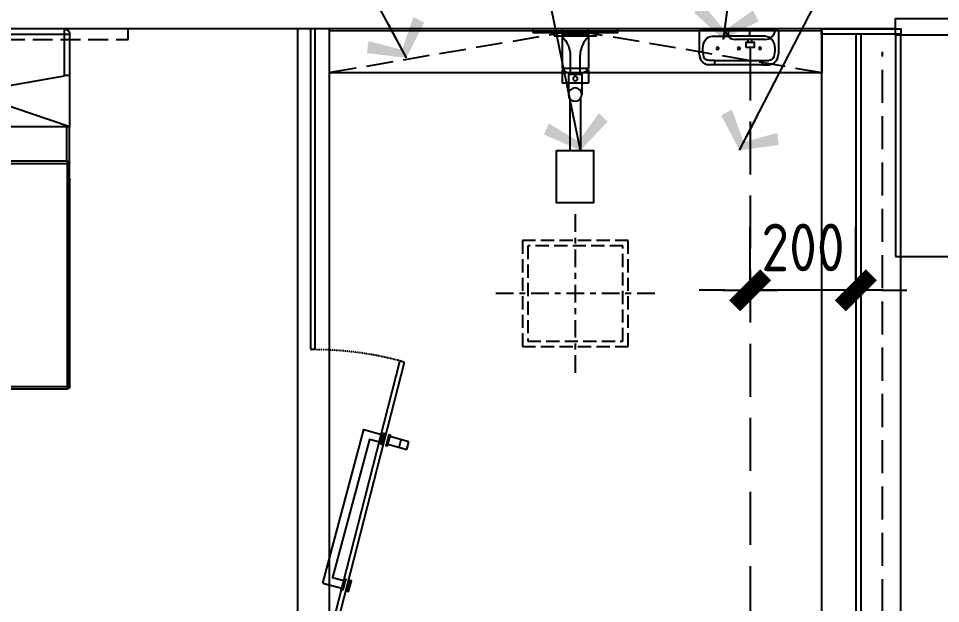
# Model space of a CAD drawing. Extents: x 220391 to 385981, y 332279 to 483868.
# Drawn here: x 259068 to 260810, y 464562 to 465668 of the extents above; entities that cross this region are included whole.
import ezdxf

# ---------------------------------------------------------------- set-up
doc = ezdxf.new("R2010")
doc.units = 0
doc.header["$MEASUREMENT"] = 0
for name, pattern in [('115C2家具布置$0$DASH', [0.35, 0.25, -0.1]), ('DASH', [0.35, 0.25, -0.1]), ('家具平面底图$0$DOM-虚线', [0.35, 0.25, -0.1]), ('家具平面底图$0$DOM-门开启线', [0.666666, 0.333333, -0.111111, 0.111111, -0.111111])]:
    doc.linetypes.add(name, pattern=pattern)
for name, color, linetype in [('2主物线', 197, 'Continuous'), ('3次物线', 19, 'Continuous'), ('F-洁具-DOM', 1, 'Continuous')]:
    doc.layers.add(name, color=color, linetype=linetype)
doc.styles.add('DOM-romans.shx', font='dim.shx')
doc.dimstyles.new('DOM_DIM_1 80', dxfattribs={"dimscale": 60, "dimtxt": 1.5, "dimasz": 0.8, "dimexe": 2, "dimexo": 1.5, "dimgap": 0.6, "dimtad": 1, "dimdec": 0, "dimrnd": 5, "dimzin": 12, "dimdsep": 46, "dimtxsty": 'DOM-romans.shx', "dimblk": 'DOM_Dimension_Tick', "dimcen": 0.125, "dimclrd": 44, "dimclre": 44, "dimclrt": 50, "dimadec": 0, "dimazin": 0, "dimtfac": 1, "dimtdec": 0, "dimtix": 1, "dimtmove": 2, "dimatfit": 3, "dimldrblk": 'DOM_Leader_Arrow', "dimfxl": 0, "dimtvp": 1, "dimtolj": 1, "dimtzin": 0, "dimarcsym": 0})

# ---------------------------------------------------------------- blocks, each defined once
blk = doc.blocks.new('家具平面底图$0$A$C591D7FFC')
at = {"linetype": '家具平面底图$0$DOM-虚线', "ltscale": 150}
blk.add_lwpolyline([(300, -20), (-300, -20), (-300, 0), (300, 0)], close=True, dxfattribs=at)
blk = doc.blocks.new('家具平面底图$0$A$C619B377B')
at = {"linetype": 'Continuous'}
for p, q in [((-180, 0), (180, 0)), ((-190, -185.2), (-190, -10)), ((190, -10), (190, -185.2)), ((-189.5, -186.2), (-190, -185.2)), ((-189.5, -676), (-189.5, -186.1)), ((-184.5, -185.2), (184.5, -185.2)), ((189.5, -186.2), (190, -185.2)), ((189.5, -186.1), (189.5, -676)), ((189.5, -254), (-189.5, -254)), ((185.5, -680), (-185.5, -680))]:
    blk.add_line(p, q, dxfattribs=at)
at = {"color": 8, "linetype": 'Continuous'}
for p, q in [((-180, -88.3), (-180, 0)), ((180, -88.3), (180, 0)), ((190, -10), (-190, -10)), ((-15, -55), (15, -55)), ((-15, -73), (-15, -55)), ((15, -73), (15, -55)), ((-15, -73), (15, -73)), ((15, -77), (-15, -77)), ((-15, -77), (-15, -95)), ((15, -77), (15, -95)), ((0, -120), (-180, -88.3)), ((15, -95), (-15, -95)), ((180, -88.3), (0, -120)), ((-190, -185.2), (0, -120)), ((0, -120), (190, -185.2)), ((-184.5, -250), (-184.5, -185.2)), ((184.5, -185.2), (184.5, -250)), ((-185.5, -250), (185.5, -250)), ((-185.5, -680), (-185.5, -250)), ((185.5, -680), (185.5, -250)), ((-189.5, -285), (-190, -285)), ((-190, -675), (-190, -285)), ((190, -285), (189.5, -285)), ((190, -285), (190, -675)), ((-190, -675), (-189.5, -675)), ((-189.5, -676), (189.5, -676)), ((-188.7, -679.1), (-188.4, -678.8)), ((188.4, -678.8), (188.7, -679.1)), ((189.9, -675), (190, -675))]:
    blk.add_line(p, q, dxfattribs=at)
at = {"linetype": 'Continuous'}
for centre, radius, start, end in [((-180, -10), 10, 90, 180), ((-185.5, -676), 4, 180, 270), ((185.5, -676), 4, 270, 0)]:
    blk.add_arc(centre, radius, start, end, dxfattribs=at)
at = {"color": 8, "linetype": 'Continuous'}
for centre, radius, start, end in [((180, -10), 10, 0, 90), ((-15, -75), 20, 90, 270), ((15, -75), 20, 270, 90), ((-15, -75), 2, 90, 270), ((15, -75), 2, 270, 90), ((-185.5, -254), 4, 90, 180), ((185.5, -254), 4, 0, 90), ((-185, -285), 5, 155.1791, 180), ((185, -285), 5, 0, 24.7583), ((-185, -675), 5, 180, 217.3553), ((-175, -674.8), 14.5, 191.2565, 193.3174), ((-175.6, -674.9), 13.9, 193.3081, 196.9705), ((-186.9, -676.4), 3.26, 232.0237, 236.5582), ((-183.6, -663.5), 16.5, 252.0625, 255.3707), ((183.6, -663.5), 16.5, 284.6293, 287.9375), ((186.9, -676.4), 3.26, 303.4418, 307.9763), ((175.6, -674.9), 13.9, 343.0295, 346.6919), ((185, -675), 5, 322.6233, 0), ((175, -674.8), 14.5, 346.6826, 348.7435), ((-183.5, -662.9), 17.1, 255.3597, 256.5632), ((183.5, -662.9), 17.1, 283.4368, 284.6403)]:
    blk.add_arc(centre, radius, start, end, dxfattribs=at)
at = {"color": 8, "linetype": 'Continuous', "extrusion": (0, 0, -1)}
for centre, major_axis, start_param, end_param in [((-180, -90.9), (9.99, -1.89), 3.092725, 4.663521), ((180, -90.9), (9.99, 1.89), -1.521928, 0.048868)]:
    blk.add_ellipse(centre, major_axis=major_axis, ratio=0.25825, start_param=start_param, end_param=end_param, dxfattribs=at)
at = {"linetype": 'Continuous', "extrusion": (0, 0, -1)}
for centre, start_param, end_param in [((-184.5, -186.1), 3.145147, 4.712389), ((184.5, -186.1), 4.712389, 6.279631)]:
    blk.add_ellipse(centre, major_axis=(5, 0), ratio=0.176327, start_param=start_param, end_param=end_param, dxfattribs=at)
at = {"layer": 'F-洁具-DOM'}
blk.add_blockref('家具平面底图$0$A$C591D7FFC', (0, 0), dxfattribs=at)
blk = doc.blocks.new('htrhth')
at = {"color": 8}
for p, q in [((298423.8, 463682.6, 0), (298423.8, 462192.6, 0)), ((298483.8, 463682.6, 0), (298483.8, 462192.6, 0)), ((299413.8, 463672.6), (299413.8, 462197.6, 0)), ((299563.6, 462202.6, 0), (299563.6, 463672.6)), ((298634.3, 462902.6, 0), (298598.6, 462912.2, 0)), ((298616, 462892, 0), (298619.9, 462906.5, 0)), ((298594.7, 462897.7, 0), (298630.5, 462888.1, 0)), ((298630.5, 462888.1, 0), (298634.3, 462902.6, 0))]:
    blk.add_line(p, q, dxfattribs=at)
at = {"color": 1}
for p, q in [((298449.2, 463077.6, 0), (298449.2, 463682.6, 0)), ((298457.2, 463077.6, 0), (298457.2, 463682.6, 0)), ((298449.2, 463077.6, 0), (298450.2, 463076.6, 0)), ((298456.2, 463076.6, 0), (298450.2, 463076.6, 0)), ((298457.2, 463077.6, 0), (298456.2, 463076.6, 0))]:
    blk.add_line(p, q, dxfattribs=at)
at = {"color": 8, "linetype": 'DASH', "ltscale": 250}
blk.add_line((299529.1, 462230.4), (299529.1, 463639.2), dxfattribs=at)
at = {"color": 1}
blk.add_lwpolyline([(299413.8, 463672.6), (299413.8, 463682.6), (299563.6, 463682.6), (299563.6, 463672.6)], close=True, dxfattribs=at)
at = {"color": 1, "elevation": 0}
blk.add_lwpolyline([(298452.9, 462407), (298452.2, 462408.3), (298617.3, 463054.5), (298618.5, 463055.2), (298624.3, 463053.7), (298625.1, 463052.5), (298459.9, 462406.2), (298458.7, 462405.5)], close=True, dxfattribs=at)
at = {"color": 8, "elevation": 0}
for points in [[(298471.7, 462635.6), (298549.3, 462925.4), (298585.1, 462915.8)], [(298581.2, 462901.3), (298559.9, 462907), (298490.1, 462646.2), (298511.3, 462640.5)], [(298588, 462915), (298584.1, 462900.5), (298583.3, 462897.6), (298580.4, 462898.4), (298581.2, 462901.3)], [(298581.2, 462901.3), (298585.9, 462918.7), (298588.8, 462917.9), (298588, 462915)], [(298595.7, 462912.9), (298591.8, 462898.4), (298591, 462895.6), (298593.9, 462894.8), (298594.7, 462897.7)], [(298594.7, 462897.7), (298599.4, 462915.1), (298596.5, 462915.8), (298595.7, 462912.9)], [(298471.7, 462635.6), (298507.4, 462626)], [(298514.2, 462639.7), (298510.3, 462625.2), (298509.6, 462622.3), (298506.7, 462623.1), (298507.4, 462626)], [(298507.4, 462626), (298512.1, 462643.4), (298515, 462642.6), (298514.2, 462639.7)], [(298522, 462637.6), (298518.1, 462623.2), (298517.3, 462620.3), (298520.2, 462619.5), (298521, 462622.4)], [(298521, 462622.4), (298525.6, 462639.8), (298522.7, 462640.5), (298522, 462637.6)]]:
    blk.add_lwpolyline(points, dxfattribs=at)
at = {"color": 1, "linetype": '115C2家具布置$0$DASH', "ltscale": 0.2}
blk.add_arc((298455.2, 462441.8, 0), 634.8, 74.8195, 90.1805, dxfattribs=at)
at = {"layer": '2主物线', "color": 1, "elevation": 0}
blk.add_lwpolyline([(299478.7, 463672.6), (299478.7, 462202.6), (299488.7, 462202.6), (299488.7, 463672.6)], dxfattribs=at)
at = {"layer": '3次物线', "color": 3}
blk.add_line((299553.6, 463682.6), (297263.8, 463682.6), dxfattribs=at)
at = {"layer": 'F-洁具-DOM', "xscale": -1}
blk.add_blockref('家具平面底图$0$A$C619B377B', (297803.8, 463682.6), dxfattribs=at)
blk = doc.blocks.new('家具平面底图$0$A$C3001446E')
at = {"color": 8, "linetype": '家具平面底图$0$DOM-门开启线', "ltscale": 100}
for p, q in [((-500, 150), (-500, -150)), ((-350, 0), (-650, 0))]:
    blk.add_line(p, q, dxfattribs=at)
for p, q in [((-102.2, 25, 0), (-102.2, -25, 0)), ((-77.2, 25, 0), (-102.2, 25, 0)), ((-74.7, 20.8, 0), (-79.9, 20.8, 0)), ((-77.2, 25, 0), (-77.2, 20.8, 0)), ((-13, 25, 0), (-74.7, 25, 0)), ((-77.2, -25, 0), (-102.2, -25, 0)), ((-74.7, -20.8, 0), (-79.9, -20.8, 0)), ((-77.2, -20.8, 0), (-77.2, -25, 0)), ((-13, -25, 0), (-74.7, -25, 0))]:
    blk.add_line(p, q)
at = {"color": 8}
blk.add_line((-74.7, 25, 0), (-74.7, -25, 0), dxfattribs=at)
at = {"color": 250}
for p, q in [((-131.9, 9.6), (-229.4, 9.6)), ((-85.6, 12.4), (-124.2, 12.4)), ((-85.6, -13.1), (-85.6, 12.4)), ((-85.6, -9.7), (-85.6, 9)), ((-85.6, 9), (-49.5, 9)), ((-131.9, -10.4), (-229.4, -10.4)), ((-85.6, -13.1), (-124.2, -13.1)), ((0, -25), (-5.9, -25))]:
    blk.add_line(p, q, dxfattribs=at)
at = {"linetype": '家具平面底图$0$DOM-虚线', "ltscale": 100}
blk.add_lwpolyline([(-600, -100), (-600, 100), (-400, 100), (-400, -100)], close=True, dxfattribs=at)
at = {"color": 8, "linetype": '家具平面底图$0$DOM-虚线', "ltscale": 100}
blk.add_lwpolyline([(-590, -90), (-590, 90), (-410, 90), (-410, -90)], close=True, dxfattribs=at)
for points in [[(-6.5, -80), (-6.5, 80), (0, 80), (0, -80)], [(-13, -40), (-13, 40), (-6.5, 40), (-6.5, -40)]]:
    blk.add_lwpolyline(points, close=True)
at = {"color": 250}
for points in [[(-229.4, -35.4), (-229.4, 34.6), (-328.7, 34.6), (-328.7, -35.4)], [(0, -25), (-9.8, -25), (-9.8, 25), (0, 25)]]:
    blk.add_lwpolyline(points, close=True, dxfattribs=at)
for points in [[(-9.8, 25), (-14.6, 25, -0.211273), (-49.5, 9, -0.201002)], [(-9.8, -25), (-14.6, -25, 0.210081), (-49.1, -9.7), (-85.6, -9.7)]]:
    blk.add_lwpolyline(points, format="xyb", dxfattribs=at)
blk.add_circle((-124, -0.4), 12.7, dxfattribs=at)
at = {"color": 8}
blk.add_circle((-93.8, 0), 4.17, dxfattribs=at)
blk.add_arc((-43.8, 0, 0), 41.7, 143.1301, 216.8699, dxfattribs=at)
blk = doc.blocks.new('A$C0550754B')
at = {"layer": 'F-洁具-DOM'}
for p, q in [((0, 0), (-35, 0)), ((-22.5, 11.7), (-22.5, 14.3)), ((-12.5, 14.3), (-22.5, 14.3)), ((-22.5, 11.7), (-20.8, 11.7)), ((-22.5, 6.3), (-22.5, 9)), ((-22.5, 9), (-20.8, 9)), ((-21, 0), (-21, 0)), ((-12.5, 11.7), (-14.2, 11.7)), ((-12.5, 9), (-14.2, 9)), ((-14, 0), (-14, 0)), ((-12.5, 11.7), (-12.5, 14.3)), ((-12.5, 6.3), (-12.5, 9))]:
    blk.add_line(p, q, dxfattribs=at)
blk.add_lwpolyline([(0, 0), (0, -3), (-35, -3), (-35, 0)], dxfattribs=at)
blk.add_lwpolyline([(-25, 6.3), (-25, 0), (-10, 0), (-10, 6.3)], close=True, dxfattribs=at)
for centre, start, end in [((-20.8, 10.3), 270, 90), ((-14.2, 10.3), 90, 270)]:
    blk.add_arc(centre, 1.33, start, end, dxfattribs=at)
blk = doc.blocks.new('*U629')
at = {"color": 1}
blk.add_line((236602.6, 472369.7), (236697.6, 472369.7), dxfattribs=at)
at = {"layer": 'F-洁具-DOM'}
for p, q in [((236677.6, 472349.8), (236622.6, 472349.8)), ((236646.6, 472344.8), (236646.6, 472349.8)), ((236653.6, 472344.8), (236653.6, 472349.8))]:
    blk.add_line(p, q, dxfattribs=at)
at = {"layer": 'F-洁具-DOM', "color": 8, "linetype": 'DASH', "ltscale": 400}
blk.add_line((236650.1, 472334.8), (236650.1, 470896.9), dxfattribs=at)
at = {"layer": 'F-洁具-DOM'}
blk.add_lwpolyline([(236642.6, 472334.8), (236642.6, 472344.8), (236657.6, 472344.8), (236657.6, 472334.8)], close=True, dxfattribs=at)
for centre, start, end in [((236622.6, 472369.8), 180, 270), ((236677.6, 472369.8), 270, 0)]:
    blk.add_arc(centre, 20, start, end, dxfattribs=at)
at = {"layer": 'F-洁具-DOM', "xscale": -1}
blk.add_blockref('A$C0550754B', (236632.6, 470882.6), dxfattribs=at)
blk = doc.blocks.new('DOM_Dimension_Tick')
at = {"color": 0, "linetype": 'ByBlock'}
for p, q in [((-1.091, 0), (0, 0)), ((0, 0), (1.091, 0))]:
    blk.add_line(p, q, dxfattribs=at)
at = {"color": 0, "linetype": 'Continuous', "const_width": 0.608}
blk.add_lwpolyline([(-0.61, -0.61), (0.61, 0.61)], dxfattribs=at)
blk = doc.blocks.new('*D692')
at = {"color": 44, "lineweight": -2, "transparency": 16777216}
for p, q in [((258414.7, 466317.2), (258414.7, 466737.2)), ((259614.7, 466317.2), (259614.7, 466737.2)), ((258462.7, 466617.2), (259566.7, 466617.2))]:
    blk.add_line(p, q, dxfattribs=at)
at = {"layer": 'Defpoints', "color": 0, "transparency": 16777216}
for p in [(259614.7, 466617.2), (258414.7, 465217.7), (259614.7, 464137.7, 0)]:
    blk.add_point(p, dxfattribs=at)
at = {"color": 44, "lineweight": -2, "transparency": 16777216, "xscale": 48, "yscale": 48, "zscale": 48, "rotation": 180}
blk.add_blockref('DOM_Dimension_Tick', (258414.7, 466617.2), dxfattribs=at)
at = {"color": 44, "lineweight": -2, "transparency": 16777216, "xscale": 48, "yscale": 48, "zscale": 48}
blk.add_blockref('DOM_Dimension_Tick', (259614.7, 466617.2), dxfattribs=at)
at = {"color": 50, "transparency": 16777216, "insert": (259014.7, 466698.2), "char_height": 90, "attachment_point": 5, "style": 'DOM-romans.shx'}
blk.add_mtext('\\A1;1200', dxfattribs=at)
blk = doc.blocks.new('DOM_Leader_Arrow')
at = {"color": 0, "linetype": 'ByBlock'}
blk.add_line((0, 0), (-1.5, 0), dxfattribs=at)
for points in [[(-1.288, 1.003), (-0.895, 1.278), (-0.36, 0), (0, 0)], [(-1.288, -1.003), (-0.895, -1.278), (-0.36, 0), (0, 0)]]:
    blk.add_solid(points, dxfattribs=at)
blk = doc.blocks.new('*D693')
at = {"color": 44, "lineweight": -2, "transparency": 16777216}
for p, q in [((259614.7, 466317.2), (259614.7, 466737.2)), ((260714.5, 466317.2), (260714.5, 466737.2)), ((259662.7, 466617.2), (260666.5, 466617.2))]:
    blk.add_line(p, q, dxfattribs=at)
at = {"layer": 'Defpoints', "color": 0, "transparency": 16777216}
for p in [(260714.5, 466617.2), (259614.7, 464137.7, 0), (260714.5, 464137.7, 0)]:
    blk.add_point(p, dxfattribs=at)
at = {"color": 44, "lineweight": -2, "transparency": 16777216, "xscale": 48, "yscale": 48, "zscale": 48, "rotation": 180}
blk.add_blockref('DOM_Dimension_Tick', (259614.7, 466617.2), dxfattribs=at)
at = {"color": 44, "lineweight": -2, "transparency": 16777216, "xscale": 48, "yscale": 48, "zscale": 48}
blk.add_blockref('DOM_Dimension_Tick', (260714.5, 466617.2), dxfattribs=at)
at = {"color": 50, "transparency": 16777216, "insert": (260164.6, 466698.2), "char_height": 90, "attachment_point": 5, "style": 'DOM-romans.shx'}
blk.add_mtext('\\A1;1100', dxfattribs=at)
blk = doc.blocks.new('*D694')
at = {"color": 44, "lineweight": -2, "transparency": 16777216}
for p, q in [((260714.5, 466317.2), (260714.5, 466737.2)), ((261214.7, 466317.2), (261214.7, 466737.2)), ((260762.5, 466617.2), (261166.7, 466617.2))]:
    blk.add_line(p, q, dxfattribs=at)
at = {"layer": 'Defpoints', "color": 0, "transparency": 16777216}
for p in [(261214.7, 466617.2), (261214.7, 465495.3), (260714.5, 464137.7, 0)]:
    blk.add_point(p, dxfattribs=at)
at = {"color": 44, "lineweight": -2, "transparency": 16777216, "xscale": 48, "yscale": 48, "zscale": 48, "rotation": 180}
blk.add_blockref('DOM_Dimension_Tick', (260714.5, 466617.2), dxfattribs=at)
at = {"color": 44, "lineweight": -2, "transparency": 16777216, "xscale": 48, "yscale": 48, "zscale": 48}
blk.add_blockref('DOM_Dimension_Tick', (261214.7, 466617.2), dxfattribs=at)
at = {"color": 50, "transparency": 16777216, "insert": (260964.6, 466698.2), "char_height": 90, "attachment_point": 5, "style": 'DOM-romans.shx'}
blk.add_mtext('\\A1;500', dxfattribs=at)
blk = doc.blocks.new('*D705')
at = {"color": 44, "lineweight": -2, "transparency": 16777216}
for p, q in [((260449.9, 465153.9), (260449.9, 465273.9)), ((260649.6, 465153.9), (260649.6, 465273.9)), ((260401.9, 465153.9), (260353.9, 465153.9)), ((260649.6, 465153.9), (260449.9, 465153.9)), ((260697.6, 465153.9), (260745.6, 465153.9))]:
    blk.add_line(p, q, dxfattribs=at)
at = {"layer": 'Defpoints', "color": 0, "transparency": 16777216}
for p in [(260449.9, 465153.9), (260449.9, 465064.3), (260649.6, 465064.3, 0)]:
    blk.add_point(p, dxfattribs=at)
at = {"color": 44, "lineweight": -2, "transparency": 16777216, "xscale": 48, "yscale": 48, "zscale": 48}
blk.add_blockref('DOM_Dimension_Tick', (260449.9, 465153.9), dxfattribs=at)
at = {"color": 44, "lineweight": -2, "transparency": 16777216, "xscale": 48, "yscale": 48, "zscale": 48, "rotation": 180}
blk.add_blockref('DOM_Dimension_Tick', (260649.6, 465153.9), dxfattribs=at)
at = {"color": 50, "transparency": 16777216, "insert": (260549.8, 465234.9), "char_height": 90, "attachment_point": 5, "style": 'DOM-romans.shx'}
blk.add_mtext('\\A1;200', dxfattribs=at)
blk = doc.blocks.new('家具平面底图$0$A$C271434D2')
for p, q in [((75, 0), (-75, 0)), ((-75, 0), (-20, 0)), ((-75, 0), (-75, -38.8)), ((75, 0), (20, 0)), ((75, 0), (75, -38.8)), ((-45.1, -65), (-56.6, -65)), ((-45.1, -65), (45.1, -65)), ((45.1, -65), (56.6, -65))]:
    blk.add_line(p, q)
at = {"color": 8}
for p, q in [((-50.1, -10.4), (-22.9, -10.4)), ((-22.9, -10.4), (22.9, -10.4)), ((-20, 0), (-20, -7.5)), ((20, 0), (20, -7.5)), ((50.1, -10.4), (22.9, -10.4)), ((-45.1, -56.7), (-56.7, -56.7)), ((-45.1, -65), (-45.1, -56.7)), ((45.1, -56.7), (-45.1, -56.7)), ((45.1, -65), (45.1, -56.7)), ((45.1, -56.7), (56.7, -56.7))]:
    blk.add_line(p, q, dxfattribs=at)
for centre in [(-40, -33.5), (0, -33.5), (40, -33.5)]:
    blk.add_circle(centre, 2.5, dxfattribs=at)
for centre, radius, start, end in [((-49.6, -27), 16.6, 91.8932, 144.9415), ((-22.9, -7.5), 2.95, 270, 0), ((22.9, -7.5), 2.95, 180, 270), ((49.6, -27), 16.6, 35.0585, 88.1068), ((-22.3, -36.6), 45.6, 176.4902, 196.8871), ((-35.7, -34.3), 32.2, 148.4973, 179.159), ((35.7, -34.3), 32.2, 0.841, 31.5027), ((22.3, -36.6), 45.6, 343.1129, 3.5098), ((-56.5, -46.7), 9.98, 198.5079, 269.357), ((56.5, -46.7), 9.98, 270.643, 341.4921)]:
    blk.add_arc(centre, radius, start, end, dxfattribs=at)
for centre, radius, start, end in [((-40.3, -39.7), 34.7, 178.5178, 209.9151), ((40.3, -39.7), 34.7, 330.0849, 1.4822), ((-56.2, -48.5), 16.5, 211.2187, 271.3515), ((56.2, -48.5), 16.5, 268.6485, 328.7813)]:
    blk.add_arc(centre, radius, start, end)

msp = doc.modelspace()

# ---------------------------------------------------------------- linework, layer by layer
at = {"color": 2}
msp.add_lwpolyline([(265414.5, 465635.7), (260724.5, 465635.7), (260724.5, 465667.5), (265414.5, 465667.5)], close=True, dxfattribs=at)
at = {"color": 1}
msp.add_lwpolyline([(260585.1, 465644.7), (260585.1, 465564.7), (259655.1, 465565), (259655.1, 465644.5)], close=True, dxfattribs=at)
at = {"color": 2, "elevation": 0}
msp.add_lwpolyline([(260724.5, 465217.7), (261214.7, 465217.7), (261214.7, 465635.7), (260724.5, 465635.7)], close=True, dxfattribs=at)
at = {"layer": 'F-洁具-DOM', "color": 8, "linetype": 'DASH', "ltscale": 200}
msp.add_lwpolyline([(260585.1, 465564.7), (260119.7, 465644.5), (259655.1, 465565)], dxfattribs=at)

# ---------------------------------------------------------------- block references
at = {"color": 4}
for name, p in [('htrhth', (-38829, 1965.1)), ('*U629', (23799.8, -6722))]:
    msp.add_blockref(name, p, dxfattribs=at)
at = {"layer": 'F-洁具-DOM', "xscale": -1}
for name, p, rotation in [('家具平面底图$0$A$C3001446E', (260119.7, 465647.7), 270), ('家具平面底图$0$A$C271434D2', (260428.5, 465644.7), 359.9999999999903)]:
    msp.add_blockref(name, p, dxfattribs=dict(at, rotation=rotation))

# ---------------------------------------------------------------- dimensions: what is measured, and where the dimension line sits
at = {"color": 4}
for base, p1, p2, picture, middle in [((259614.7, 466617.2), (258414.7, 465217.7), (259614.7, 464137.7, 0), '*D692', (259014.7, 466698.2)), ((260714.5, 466617.2), (259614.7, 464137.7, 0), (260714.5, 464137.7, 0), '*D693', (260164.6, 466698.2)), ((261214.7, 466617.2), (260714.5, 464137.7, 0), (261214.7, 465495.3), '*D694', (260964.6, 466698.2)), ((260449.9, 465153.9), (260649.6, 465064.3, 0), (260449.9, 465064.3), '*D705', (260549.8, 465234.9))]:
    dim = msp.add_linear_dim(base=base, p1=p1, p2=p2, dimstyle='DOM_DIM_1 80', dxfattribs=at)
    dim.commit()
    dim.dimension.update_dxf_attribs({"geometry": picture, "text_midpoint": middle})

# ---------------------------------------------------------------- leaders
for points in [[(259800.5, 465593.1), (258978.9, 467127.9), (258778.9, 467127.9)], [(260129.3, 465418.3), (259780.4, 467127.9), (259580.4, 467127.9)], [(260399.4, 465627.8), (260597, 467127.9), (260797, 467127.9)], [(260429.9, 465418.4), (261309.7, 467127.9), (261509.7, 467127.9)]]:
    msp.add_leader(points, dimstyle='DOM_DIM_1 80', override={"dimgap": 0.6, "dimtad": 0}, dxfattribs=at)

doc.saveas('drawing.dxf')
